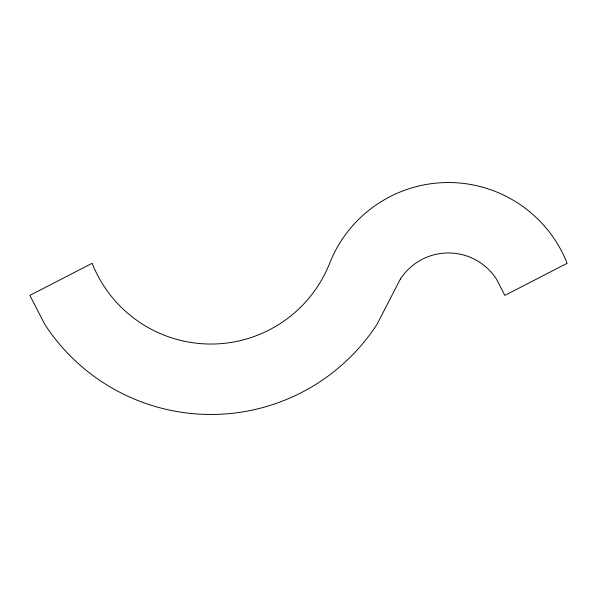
<?xml version="1.0" encoding="UTF-8"?>
<svg xmlns="http://www.w3.org/2000/svg" width="597" height="597" viewBox="0 0 597 597"><rect width="100%" height="100%" fill="white"/><g stroke="black" fill="none" stroke-linecap="round" stroke-linejoin="round"><path stroke-width="0.9" d="M400.363 279.06L377.103 324.171A198.122 198.122 0 0 1 44.685 324.171L29.85 295.396L92.147 263.284A127.691 127.691 0 0 0 329.648 263.284A127.691 127.691 0 0 1 567.15 263.284L504.853 295.396L496.435 279.06A57.26 57.26 0 0 0 400.363 279.06"/></g></svg>
